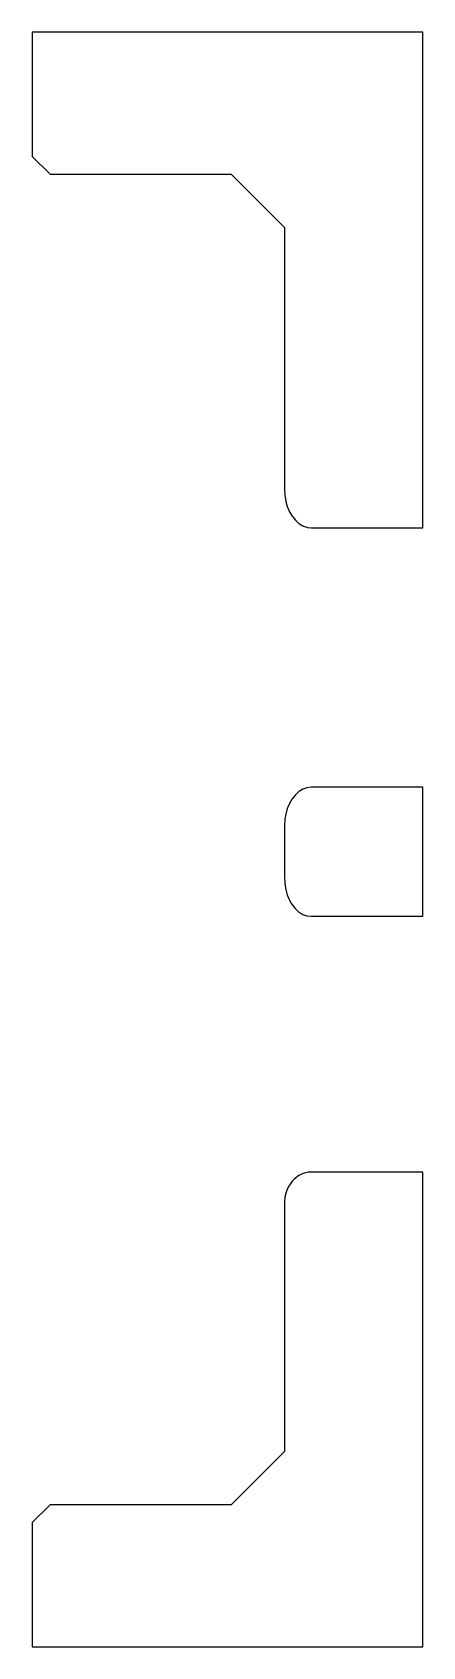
# Model space of a CAD drawing. Header units: metres. Extents: x 0 to 47.5, y 0 to 45.5.
# Drawn here: x 0 to 11, y 0 to 45.5 of the extents above.
import ezdxf

# ---------------------------------------------------------------- set-up
doc = ezdxf.new("R2010")
doc.units = ezdxf.units.M

msp = doc.modelspace()

# ---------------------------------------------------------------- linework, layer by layer
for p, q in [((11, 45.5), (0, 45.5)), ((0, 45.5), (0, 42)), ((11, 31.5367), (11, 45.5)), ((0, 42), (0.5, 41.5)), ((0.5, 41.5), (5.60409, 41.5)), ((5.60409, 41.5), (7.10409, 40)), ((7.10409, 40), (7.10409, 32.6341)), ((7.10409, 32.6341), (7.10504, 32.6164)), ((7.10504, 32.6164), (7.11332, 32.4624)), ((7.11332, 32.4624), (7.11649, 32.4431)), ((7.11649, 32.4431), (7.14079, 32.295)), ((7.14079, 32.295), (7.14655, 32.2746)), ((7.14655, 32.2746), (7.18583, 32.1359)), ((7.18583, 32.1359), (7.19441, 32.1154)), ((7.19441, 32.1154), (7.24732, 31.9891)), ((7.24732, 31.9891), (7.2588, 31.9694)), ((7.2588, 31.9694), (7.32376, 31.8581)), ((7.32376, 31.8581), (7.33803, 31.8403)), ((7.33803, 31.8403), (7.41325, 31.7463)), ((7.41325, 31.7463), (7.51359, 31.6563)), ((7.51359, 31.6563), (7.53249, 31.6449)), ((7.53249, 31.6449), (7.62232, 31.5904)), ((7.62232, 31.5904), (7.64273, 31.5832)), ((7.64273, 31.5832), (7.73676, 31.5502)), ((7.73676, 31.5502), (7.75798, 31.5478)), ((7.75798, 31.5478), (7.85409, 31.5367)), ((7.85409, 31.5367), (11, 31.5367)), ((7.54369, 24.1195), (7.51359, 24.1012)), ((7.62232, 24.1671), (7.54369, 24.1195)), ((7.6545, 24.1784), (7.62232, 24.1671)), ((7.73676, 24.2073), (7.6545, 24.1784)), ((7.85409, 24.2209), (7.73676, 24.2073)), ((11, 24.2209), (7.85409, 24.2209)), ((11, 20.5867), (11, 24.2209)), ((7.24732, 23.7685), (7.20078, 23.6574)), ((7.32376, 23.8994), (7.24732, 23.7685)), ((7.41325, 24.0113), (7.32376, 23.8994)), ((7.44041, 24.0356), (7.41325, 24.0113)), ((7.51359, 24.1012), (7.44041, 24.0356)), ((7.11332, 23.2951), (7.106, 23.159)), ((7.11935, 23.3319), (7.11332, 23.2951)), ((7.14079, 23.4626), (7.11935, 23.3319)), ((7.18583, 23.6217), (7.14079, 23.4626)), ((7.20078, 23.6574), (7.18583, 23.6217)), ((7.106, 23.159), (7.10409, 23.1235)), ((7.10409, 23.1235), (7.10409, 21.6841)), ((7.10409, 21.6841), (7.11082, 21.5588)), ((7.11082, 21.5588), (7.11332, 21.5124)), ((7.11332, 21.5124), (7.13354, 21.3892)), ((7.13354, 21.3892), (7.14079, 21.345)), ((7.14079, 21.345), (7.1742, 21.227)), ((7.1742, 21.227), (7.18583, 21.1859)), ((7.18583, 21.1859), (7.23179, 21.0762)), ((7.23179, 21.0762), (7.24732, 21.0391)), ((7.24732, 21.0391), (7.30482, 20.9406)), ((7.30482, 20.9406), (7.32376, 20.9081)), ((7.32376, 20.9081), (7.41325, 20.7963)), ((7.41325, 20.7963), (7.51359, 20.7063)), ((7.51359, 20.7063), (7.59652, 20.6561)), ((7.59652, 20.6561), (7.62232, 20.6404)), ((7.62232, 20.6404), (7.7098, 20.6097)), ((7.7098, 20.6097), (7.73676, 20.6002)), ((7.73676, 20.6002), (7.85409, 20.5867)), ((7.85409, 20.5867), (11, 20.5867)), ((7.41325, 13.2085), (7.38167, 13.1766)), ((7.46932, 13.2492), (7.41325, 13.2085)), ((7.51359, 13.2813), (7.46932, 13.2492)), ((7.56626, 13.3072), (7.51359, 13.2813)), ((7.62232, 13.3346), (7.56626, 13.3072)), ((7.67138, 13.3486), (7.62232, 13.3346)), ((7.73676, 13.3672), (7.67138, 13.3486)), ((7.78327, 13.3715), (7.73676, 13.3672)), ((7.85409, 13.3781), (7.78327, 13.3715)), ((11, 13.3781), (7.85409, 13.3781)), ((11, 0), (11, 13.3781)), ((7.14079, 12.7708), (7.11779, 12.667)), ((7.14351, 12.7779), (7.14079, 12.7708)), ((7.16701, 12.8395), (7.14351, 12.7779)), ((7.18379, 12.8874), (7.16701, 12.8395)), ((7.18583, 12.8933), (7.18379, 12.8874)), ((7.23802, 12.9941), (7.18583, 12.8933)), ((7.24732, 13.0121), (7.23802, 12.9941)), ((7.30427, 13.091), (7.24732, 13.0121)), ((7.32376, 13.118), (7.30427, 13.091)), ((7.38167, 13.1766), (7.32376, 13.118)), ((7.10649, 12.5527), (7.10409, 12.5196)), ((7.10409, 12.5196), (7.10409, 5.5)), ((7.11332, 12.6468), (7.10649, 12.5527)), ((7.11779, 12.667), (7.11332, 12.6468)), ((7.10409, 5.5), (5.60409, 4)), ((0.5, 4), (0, 3.5)), ((5.60409, 4), (0.5, 4)), ((0, 3.5), (0, 0)), ((0, 0), (11, 0))]:
    msp.add_line(p, q)

doc.saveas('drawing.dxf')
